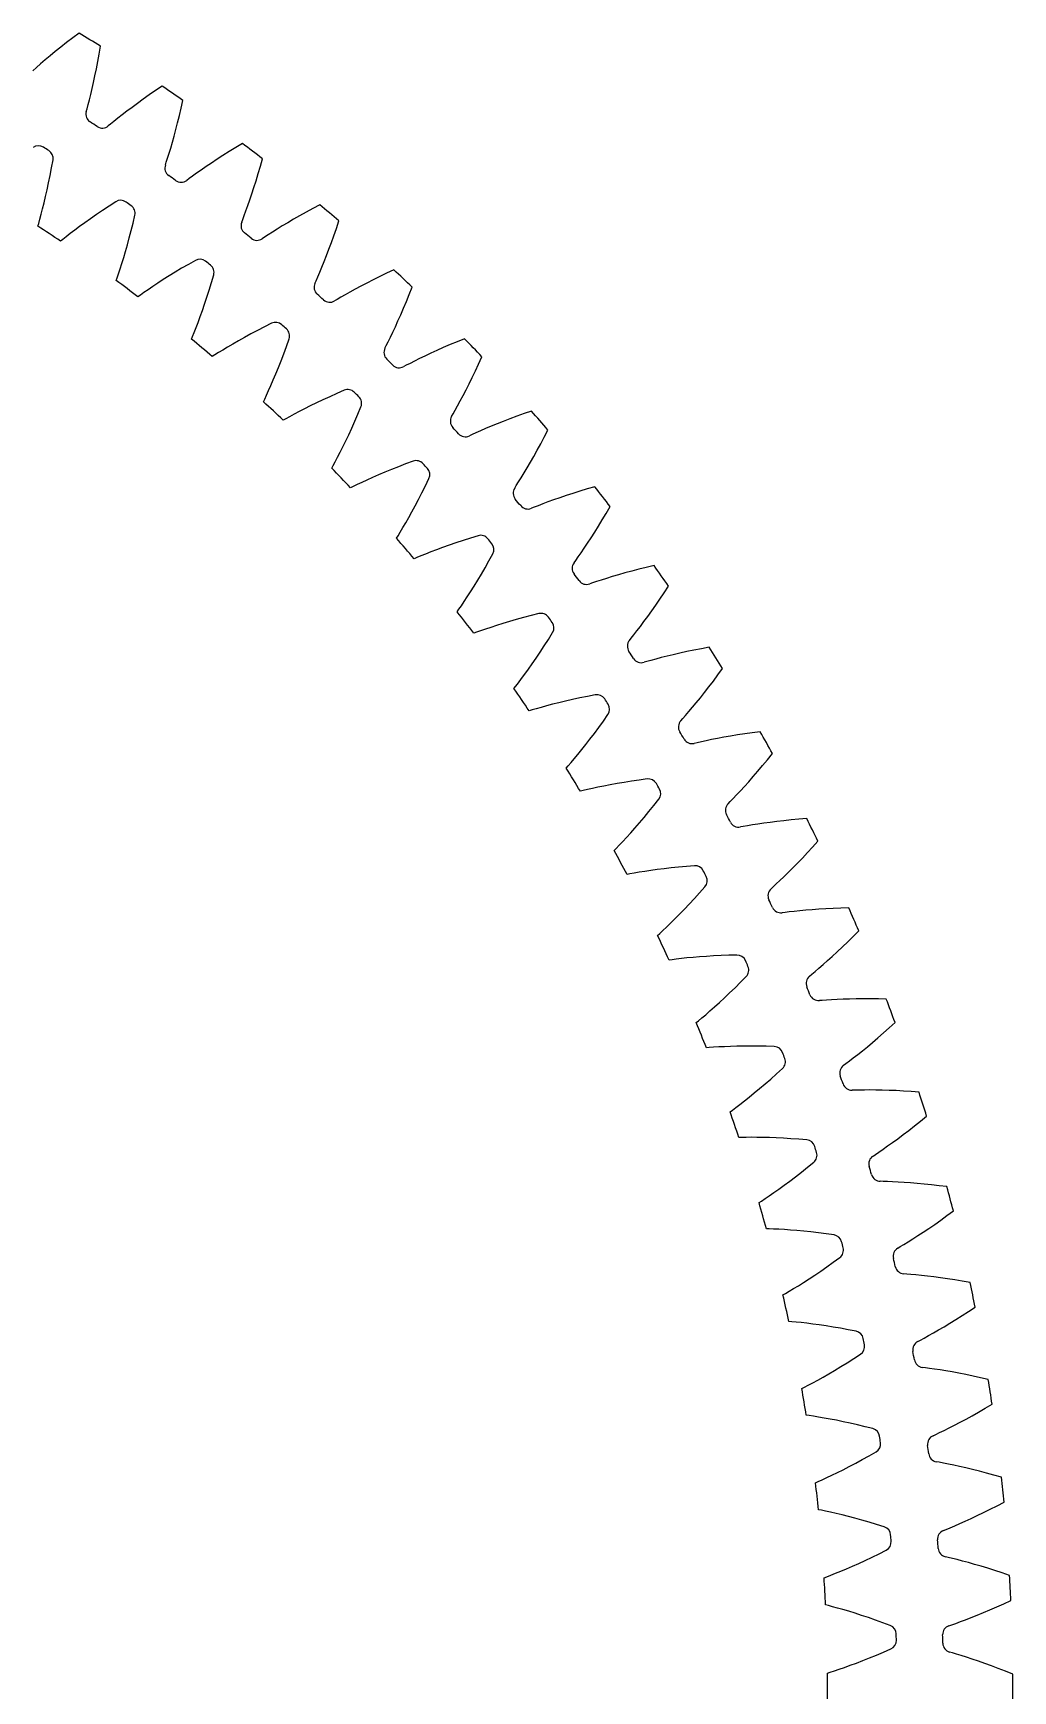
# Model space of a CAD drawing. Header units: millimetres. Extents: x -125 to 125, y -125 to 125.
# Drawn here: x 61.6 to 125, y -0.3 to 107 of the extents above; entities that cross this region are included whole.
import ezdxf

# ---------------------------------------------------------------- set-up
doc = ezdxf.new("R2010")
doc.units = ezdxf.units.MM

msp = doc.modelspace()

# ---------------------------------------------------------------- linework, layer by layer
at = {"layer": 'thin_ring_external'}
for p, q in [((63.746234, 106.436027), (63.370744, 106.141847)), ((64.139161, 106.737091), (63.746234, 106.436027)), ((64.548953, 107.044069), (64.139161, 106.737091)), ((62.357228, 105.313327), (62.061342, 105.061071)), ((62.675159, 105.578947), (62.357228, 105.313327)), ((63.01341, 105.855694), (62.675159, 105.578947)), ((63.370744, 106.141847), (63.01341, 105.855694)), ((65.669662, 104.735087), (65.760712, 105.203322)), ((65.760712, 105.203322), (65.849955, 105.690217)), ((65.849955, 105.690217), (65.936788, 106.194821)), ((61.790059, 104.825276), (61.547562, 104.610651)), ((62.061342, 105.061071), (61.790059, 104.825276)), ((65.485021, 103.859528), (65.577497, 104.286671)), ((65.577497, 104.286671), (65.669662, 104.735087)), ((65.216767, 102.728395), (65.303257, 103.07727)), ((65.303257, 103.07727), (65.393205, 103.455543)), ((65.393205, 103.455543), (65.485021, 103.859528)), ((69.097768, 103.042267), (68.707746, 102.767644)), ((69.505554, 103.322875), (69.097768, 103.042267)), ((69.930486, 103.608528), (69.505554, 103.322875)), ((65.017795, 101.963953), (65.064934, 102.147632)), ((65.064934, 102.147632), (65.136026, 102.414788)), ((65.136026, 102.414788), (65.216767, 102.728395)), ((67.653248, 101.991954), (67.344867, 101.755136)), ((67.984326, 102.240994), (67.653248, 101.991954)), ((68.336267, 102.500109), (67.984326, 102.240994)), ((68.707746, 102.767644), (68.336267, 102.500109)), ((71.046675, 101.70831), (71.160662, 102.190012)), ((71.160662, 102.190012), (71.273148, 102.689524)), ((66.594059, 101.15738), (66.445735, 101.039228)), ((66.808759, 101.331537), (66.594059, 101.15738)), ((67.061898, 101.5335), (66.808759, 101.331537)), ((67.344867, 101.755136), (67.061898, 101.5335)), ((70.816894, 100.802209), (70.931836, 101.245334)), ((70.931836, 101.245334), (71.046675, 101.70831)), ((70.481259, 99.608388), (70.590405, 99.981575)), ((70.590405, 99.981575), (70.702729, 100.380345)), ((70.702729, 100.380345), (70.816894, 100.802209)), ((75.129579, 99.902685), (74.690615, 99.639101)), ((70.19578, 98.692132), (70.28042, 98.95531)), ((70.28042, 98.95531), (70.377068, 99.264385)), ((70.377068, 99.264385), (70.481259, 99.608388)), ((73.480843, 98.877113), (73.11613, 98.636307)), ((73.865498, 99.125331), (73.480843, 98.877113)), ((74.269033, 99.379681), (73.865498, 99.125331)), ((74.690615, 99.639101), (74.269033, 99.379681)), ((76.28572, 98.423206), (76.423564, 98.916322)), ((70.139323, 98.511099), (70.19578, 98.692132)), ((71.895659, 97.788061), (71.672347, 97.625094)), ((72.158781, 97.976835), (71.895659, 97.788061)), ((72.452698, 98.183733), (72.158781, 97.976835)), ((72.772768, 98.404497), (72.452698, 98.183733)), ((73.11613, 98.636307), (72.772768, 98.404497)), ((76.008956, 97.491444), (76.147285, 97.947952)), ((76.147285, 97.947952), (76.28572, 98.423206)), ((71.672347, 97.625094), (71.518183, 97.51467)), ((75.603442, 96.246767), (75.735981, 96.639281)), ((75.735981, 96.639281), (75.871538, 97.054765)), ((75.871538, 97.054765), (76.008956, 97.491444)), ((75.24146, 95.237668), (75.353764, 95.541406)), ((75.353764, 95.541406), (75.475383, 95.87964)), ((75.475383, 95.87964), (75.603442, 96.246767)), ((79.680818, 95.69538), (79.246539, 95.457825)), ((80.132667, 95.936206), (79.680818, 95.69538)), ((75.077865, 94.801242), (75.143492, 94.979155)), ((75.143492, 94.979155), (75.24146, 95.237668)), ((77.702432, 94.560313), (77.371507, 94.356181)), ((78.057183, 94.774288), (77.702432, 94.560313)), ((78.433715, 94.996158), (78.057183, 94.774288)), ((78.830543, 95.224411), (78.433715, 94.996158)), ((79.246539, 95.457825), (78.830543, 95.224411)), ((81.211757, 94.399624), (81.3746, 94.885059)), ((76.56365, 93.838115), (76.404049, 93.735706)), ((76.794992, 93.989467), (76.56365, 93.838115)), ((77.067409, 94.16456), (76.794992, 93.989467)), ((77.371507, 94.356181), (77.067409, 94.16456)), ((80.728242, 93.054117), (80.887778, 93.483209)), ((80.887778, 93.483209), (81.049236, 93.932059)), ((81.049236, 93.932059), (81.211757, 94.399624)), ((80.419239, 92.260862), (80.571647, 92.646097)), ((80.571647, 92.646097), (80.728242, 93.054117)), ((79.895164, 91.018389), (80.006204, 91.271562)), ((80.006204, 91.271562), (80.13387, 91.569169)), ((80.13387, 91.569169), (80.272602, 91.900753)), ((80.272602, 91.900753), (80.419239, 92.260862)), ((84.017299, 91.28693), (83.589928, 91.075062)), ((84.463141, 91.502001), (84.017299, 91.28693)), ((84.926698, 91.719442), (84.463141, 91.502001)), ((79.820538, 90.844059), (79.895164, 91.018389)), ((82.088463, 90.282463), (81.774977, 90.10662)), ((82.429379, 90.469432), (82.088463, 90.282463)), ((82.794593, 90.665014), (82.429379, 90.469432)), ((83.181963, 90.867369), (82.794593, 90.665014)), ((83.589928, 91.075062), (83.181963, 90.867369)), ((85.925922, 90.129765), (86.113339, 90.606252)), ((81.255207, 89.806323), (81.090585, 89.712197)), ((81.493975, 89.945665), (81.255207, 89.806323)), ((81.774977, 90.10662), (81.493975, 89.945665)), ((85.374335, 88.810701), (85.555572, 89.231088)), ((85.555572, 89.231088), (85.739738, 89.671107)), ((85.739738, 89.671107), (85.925922, 90.129765)), ((84.860397, 87.682107), (85.025231, 88.034259)), ((85.025231, 88.034259), (85.197111, 88.411209)), ((85.197111, 88.411209), (85.374335, 88.810701)), ((84.438398, 86.820166), (84.56222, 87.06734)), ((84.56222, 87.06734), (84.704916, 87.35804)), ((84.704916, 87.35804), (84.860397, 87.682107)), ((89.025111, 87.069904), (88.568868, 86.877879)), ((89.499165, 87.263391), (89.025111, 87.069904)), ((84.354968, 86.649874), (84.438398, 86.820166)), ((86.591259, 85.973209), (86.269204, 85.813602)), ((86.941278, 86.142527), (86.591259, 85.973209)), ((87.316002, 86.319206), (86.941278, 86.142527)), ((87.713199, 86.501517), (87.316002, 86.319206)), ((88.131236, 86.688108), (87.713199, 86.501517)), ((88.568868, 86.877879), (88.131236, 86.688108)), ((90.415916, 85.624767), (90.627418, 86.091063)), ((85.734778, 85.540237), (85.565565, 85.454639)), ((85.98035, 85.667206), (85.734778, 85.540237)), ((86.269204, 85.813602), (85.98035, 85.667206)), ((90.000162, 84.746172), (90.206556, 85.176215)), ((90.206556, 85.176215), (90.415916, 85.624767)), ((89.409402, 83.577984), (89.600305, 83.945666)), ((89.600305, 83.945666), (89.797696, 84.335589)), ((89.797696, 84.335589), (90.000162, 84.746172)), ((88.761342, 82.395439), (88.897624, 82.635968)), ((88.897624, 82.635968), (89.054977, 82.919003)), ((89.054977, 82.919003), (89.226802, 83.234708)), ((89.226802, 83.234708), (89.409402, 83.577984)), ((88.669326, 82.229629), (88.761342, 82.395439)), ((91.226356, 81.590885), (90.868149, 81.439661)), ((91.609613, 81.748201), (91.226356, 81.590885)), ((92.015601, 81.909993), (91.609613, 81.748201)), ((92.442621, 82.074995), (92.015601, 81.909993)), ((92.889371, 82.242172), (92.442621, 82.074995)), ((93.354823, 82.410651), (92.889371, 82.242172)), ((93.838139, 82.57968), (93.354823, 82.410651)), ((89.990677, 81.050986), (89.817314, 80.97414)), ((90.242412, 81.16525), (89.990677, 81.050986)), ((90.538364, 81.296706), (90.242412, 81.16525)), ((90.868149, 81.439661), (90.538364, 81.296706)), ((94.438035, 80.459107), (94.670025, 80.896384)), ((94.670025, 80.896384), (94.905061, 81.351272)), ((93.769742, 79.261119), (93.986785, 79.640454)), ((93.986785, 79.640454), (94.209952, 80.040164)), ((94.209952, 80.040164), (94.438035, 80.459107)), ((93.172703, 78.26364), (93.360425, 78.57016)), ((93.360425, 78.57016), (93.560314, 78.903664)), ((93.560314, 78.903664), (93.769742, 79.261119)), ((92.752356, 77.594857), (92.852718, 77.755752)), ((92.852718, 77.755752), (93.001104, 77.989009)), ((93.001104, 77.989009), (93.172703, 78.26364)), ((96.967537, 77.391906), (96.512832, 77.247758)), ((97.440984, 77.536399), (96.967537, 77.391906)), ((97.9323, 77.680529), (97.440984, 77.536399)), ((94.011801, 76.350282), (93.83474, 76.282389)), ((94.269042, 76.451543), (94.011801, 76.350282)), ((94.57132, 76.567717), (94.269042, 76.451543)), ((94.907974, 76.693646), (94.57132, 76.567717)), ((95.273436, 76.826383), (94.907974, 76.693646)), ((95.664225, 76.963923), (95.273436, 76.826383)), ((96.077945, 77.104775), (95.664225, 76.963923)), ((96.512832, 77.247758), (96.077945, 77.104775)), ((98.67715, 75.956952), (98.935107, 76.399245)), ((97.930674, 74.737547), (98.173959, 75.12534)), ((98.173959, 75.12534), (98.423135, 75.53209)), ((98.423135, 75.53209), (98.67715, 75.956952)), ((97.467138, 74.023494), (97.694545, 74.369789)), ((97.694545, 74.369789), (97.930674, 74.737547)), ((96.701852, 72.91321), (96.861954, 73.138585)), ((96.861954, 73.138585), (97.047353, 73.404096)), ((97.047353, 73.404096), (97.25048, 73.700631)), ((97.25048, 73.700631), (97.467138, 74.023494)), ((96.593405, 72.757648), (96.701852, 72.91321)), ((99.469261, 71.978856), (99.071958, 71.861449)), ((99.889632, 72.098399), (99.469261, 71.978856)), ((100.331253, 72.21899), (99.889632, 72.098399)), ((100.792725, 72.339732), (100.331253, 72.21899)), ((101.272933, 72.459862), (100.792725, 72.339732)), ((101.770967, 72.578718), (101.272933, 72.459862)), ((97.787659, 71.450389), (97.607362, 71.391625)), ((98.049735, 71.538383), (97.787659, 71.450389)), ((98.357551, 71.638971), (98.049735, 71.538383)), ((98.700195, 71.747546), (98.357551, 71.638971)), ((99.071958, 71.861449), (98.700195, 71.747546)), ((102.426839, 70.819356), (102.707042, 71.247901)), ((101.619072, 69.639657), (101.881841, 70.014523)), ((101.881841, 70.014523), (102.151461, 70.408019)), ((102.151461, 70.408019), (102.426839, 70.819356)), ((100.886821, 68.638825), (101.119681, 68.950204)), ((101.119681, 68.950204), (101.364473, 69.284436)), ((101.364473, 69.284436), (101.619072, 69.639657)), ((100.182453, 67.730623), (100.298702, 67.880444)), ((100.298702, 67.880444), (100.470103, 68.097351)), ((100.470103, 68.097351), (100.668816, 68.353049)), ((100.668816, 68.353049), (100.886821, 68.638825)), ((102.234919, 66.614265), (101.887177, 66.523327)), ((102.612012, 66.709037), (102.234919, 66.614265)), ((103.014792, 66.806004), (102.612012, 66.709037)), ((103.440719, 66.903927), (103.014792, 66.806004)), ((103.887921, 67.001811), (103.440719, 66.903927)), ((104.354956, 67.098833), (103.887921, 67.001811)), ((104.840671, 67.194286), (104.354956, 67.098833)), ((105.344125, 67.287557), (104.840671, 67.194286)), ((101.3084, 66.36409), (101.125338, 66.314609)), ((101.574627, 66.438588), (101.3084, 66.36409)), ((101.887177, 66.523327), (101.574627, 66.438588)), ((105.613286, 65.100262), (105.909307, 65.497001)), ((105.909307, 65.497001), (106.211027, 65.91068)), ((105.042358, 64.360086), (105.323925, 64.721046)), ((105.323925, 64.721046), (105.613286, 65.100262)), ((104.027647, 63.123676), (104.259959, 63.397949)), ((104.259959, 63.397949), (104.508415, 63.697032)), ((104.508415, 63.697032), (104.769953, 64.018329)), ((104.769953, 64.018329), (105.042358, 64.360086)), ((103.510137, 62.526897), (103.633884, 62.670587)), ((103.633884, 62.670587), (103.816136, 62.878459)), ((103.816136, 62.878459), (104.027647, 63.123676)), ((105.150992, 61.234131), (104.834522, 61.165462)), ((105.502923, 61.307195), (105.150992, 61.234131)), ((105.884364, 61.382588), (105.502923, 61.307195)), ((106.291569, 61.458863), (105.884364, 61.382588)), ((106.721941, 61.53491), (106.291569, 61.458863)), ((107.173558, 61.609832), (106.721941, 61.53491)), ((107.644937, 61.68288), (107.173558, 61.609832)), ((108.134893, 61.753408), (107.644937, 61.68288)), ((108.642452, 61.82085), (108.134893, 61.753408)), ((104.564839, 61.104655), (104.379489, 61.064585)), ((104.834522, 61.165462), (104.564839, 61.104655)), ((109.11547, 60.003772), (109.437919, 60.401505)), ((108.191601, 58.912607), (108.491231, 59.258719)), ((108.491231, 59.258719), (108.799577, 59.622665)), ((108.799577, 59.622665), (109.11547, 60.003772)), ((107.115081, 57.729622), (107.361094, 57.991674)), ((107.361094, 57.991674), (107.624498, 58.277681)), ((107.624498, 58.277681), (107.902101, 58.585204)), ((107.902101, 58.585204), (108.191601, 58.912607)), ((106.567774, 57.160045), (106.698697, 57.297229)), ((106.698697, 57.297229), (106.891326, 57.495524)), ((106.891326, 57.495524), (107.115081, 57.729622)), ((108.495682, 55.840181), (108.140479, 55.785183)), ((108.880475, 55.896), (108.495682, 55.840181)), ((109.291044, 55.951383), (108.880475, 55.896)), ((109.724737, 56.005356), (109.291044, 55.951383)), ((110.179591, 56.05712), (109.724737, 56.005356)), ((110.654085, 56.106004), (110.179591, 56.05712)), ((111.147003, 56.151423), (110.654085, 56.106004)), ((111.657344, 56.192861), (111.147003, 56.151423)), ((107.54848, 55.685805), (107.361326, 55.655251)), ((107.820916, 55.732762), (107.54848, 55.685805)), ((108.140479, 55.785183), (107.820916, 55.732762)), ((112.036964, 54.354), (112.379301, 54.73475)), ((111.375496, 53.641792), (111.702023, 53.98952)), ((111.702023, 53.98952), (112.036964, 54.354)), ((110.182137, 52.434106), (110.459801, 52.70629)), ((110.459801, 52.70629), (110.752744, 52.999238)), ((110.752744, 52.999238), (111.058584, 53.311431)), ((111.058584, 53.311431), (111.375496, 53.641792)), ((109.347389, 51.644069), (109.485145, 51.774389)), ((109.485145, 51.774389), (109.687648, 51.96259)), ((109.687648, 51.96259), (109.923065, 52.184957)), ((109.923065, 52.184957), (110.182137, 52.434106)), ((110.251539, 50.121677), (110.063069, 50.100719)), ((110.526018, 50.154662), (110.251539, 50.121677)), ((110.847841, 50.190697), (110.526018, 50.154662)), ((111.205389, 50.227487), (110.847841, 50.190697)), ((111.59253, 50.263585), (111.205389, 50.227487)), ((112.005391, 50.297932), (111.59253, 50.263585)), ((112.441274, 50.32969), (112.005391, 50.297932)), ((112.898178, 50.358162), (112.441274, 50.32969)), ((113.374549, 50.382754), (112.898178, 50.358162)), ((113.869143, 50.402944), (113.374549, 50.382754)), ((114.380934, 50.41827), (113.869143, 50.402944)), ((114.313051, 48.215522), (114.666165, 48.562424)), ((114.666165, 48.562424), (115.027497, 48.925197)), ((113.006927, 46.997395), (113.314446, 47.275002)), ((113.314446, 47.275002), (113.635828, 47.571172)), ((113.635828, 47.571172), (113.969195, 47.884921)), ((113.969195, 47.884921), (114.313051, 48.215522)), ((111.985959, 46.116476), (112.197807, 46.294091)), ((112.197807, 46.294091), (112.444271, 46.504148)), ((112.444271, 46.504148), (112.715728, 46.739743)), ((112.715728, 46.739743), (113.006927, 46.997395)), ((111.841728, 45.99336), (111.985959, 46.116476)), ((112.666965, 44.426787), (112.477671, 44.41548)), ((112.94277, 44.445714), (112.666965, 44.426787)), ((113.266013, 44.465269), (112.94277, 44.445714)), ((113.624973, 44.483755), (113.266013, 44.465269)), ((114.013452, 44.500038), (113.624973, 44.483755)), ((114.427528, 44.51326), (114.013452, 44.500038)), ((114.864465, 44.522719), (114.427528, 44.51326)), ((115.322226, 44.527824), (114.864465, 44.522719)), ((115.799232, 44.52806), (115.322226, 44.527824)), ((116.294211, 44.522971), (115.799232, 44.52806)), ((116.806117, 44.512144), (116.294211, 44.522971)), ((116.996216, 42.644155), (117.3756, 42.988005)), ((115.916608, 41.706806), (116.265561, 42.003123)), ((116.265561, 42.003123), (116.62585, 42.315735)), ((116.62585, 42.315735), (116.996216, 42.644155)), ((114.672123, 40.702015), (114.955256, 40.923442)), ((114.955256, 40.923442), (115.259231, 41.165889)), ((115.259231, 41.165889), (115.580524, 41.427432)), ((115.580524, 41.427432), (115.916608, 41.706806)), ((114.044285, 40.222659), (114.194614, 40.33825)), ((114.194614, 40.33825), (114.415255, 40.504816)), ((114.415255, 40.504816), (114.672123, 40.702015)), ((114.788455, 38.615992), (114.598831, 38.614366)), ((115.064867, 38.620812), (114.788455, 38.615992)), ((115.388687, 38.623837), (115.064867, 38.620812)), ((115.748123, 38.623969), (115.388687, 38.623837)), ((116.136926, 38.620396), (115.748123, 38.623969)), ((116.551138, 38.612457), (116.136926, 38.620396)), ((116.987987, 38.599594), (116.551138, 38.612457)), ((117.445412, 38.581319), (116.987987, 38.599594)), ((117.921807, 38.557199), (117.445412, 38.581319)), ((118.415881, 38.526841), (117.921807, 38.557199)), ((118.926567, 38.48989), (118.415881, 38.526841)), ((118.634384, 36.305551), (119.021037, 36.614632)), ((119.021037, 36.614632), (119.417483, 36.938662)), ((117.210836, 35.226985), (117.545065, 35.471782)), ((117.545065, 35.471782), (117.894976, 35.733631)), ((117.894976, 35.733631), (118.258604, 36.011743)), ((118.258604, 36.011743), (118.634384, 36.305551)), ((115.949314, 34.347022), (116.105349, 34.454786)), ((116.105349, 34.454786), (116.334207, 34.609869)), ((116.334207, 34.609869), (116.600809, 34.793694)), ((116.600809, 34.793694), (116.894878, 35.000376)), ((116.894878, 35.000376), (117.210836, 35.226985)), ((116.610476, 32.704453), (116.421016, 32.712511)), ((116.886773, 32.695153), (116.610476, 32.704453)), ((117.210325, 32.68164), (116.886773, 32.695153)), ((117.569299, 32.663419), (117.210325, 32.68164)), ((117.957413, 32.639997), (117.569299, 32.663419)), ((118.370678, 32.610919), (117.957413, 32.639997)), ((118.806301, 32.575767), (118.370678, 32.610919)), ((119.262196, 32.534159), (118.806301, 32.575767)), ((119.736739, 32.485745), (119.262196, 32.534159)), ((120.228618, 32.4302), (119.736739, 32.485745)), ((120.736751, 32.367221), (120.228618, 32.4302)), ((119.943123, 29.926414), (120.333416, 30.200651)), ((120.333416, 30.200651), (120.735346, 30.489585)), ((120.735346, 30.489585), (121.14782, 30.79295)), ((118.225297, 28.794601), (118.529536, 28.985998)), ((118.529536, 28.985998), (118.856652, 29.196179)), ((118.856652, 29.196179), (119.202944, 29.42359)), ((119.202944, 29.42359), (119.565769, 29.667231)), ((119.565769, 29.667231), (119.943123, 29.926414)), ((117.551844, 28.381778), (117.713178, 28.481434)), ((117.713178, 28.481434), (117.949656, 28.624629)), ((117.949656, 28.624629), (118.225297, 28.794601)), ((118.128273, 26.707592), (117.939471, 26.725314)), ((118.403735, 26.684196), (118.128273, 26.707592)), ((118.726175, 26.654179), (118.403735, 26.684196)), ((119.08375, 26.617653), (118.726175, 26.654179)), ((119.470162, 26.574445), (119.08375, 26.617653)), ((119.881403, 26.524303), (119.470162, 26.574445)), ((120.314663, 26.466953), (119.881403, 26.524303)), ((120.767839, 26.402122), (120.314663, 26.466953)), ((121.23929, 26.329541), (120.767839, 26.402122)), ((121.727692, 26.248952), (121.23929, 26.329541)), ((122.231946, 26.16011), (121.727692, 26.248952)), ((120.924629, 23.523432), (121.314724, 23.763009)), ((121.314724, 23.763009), (121.718511, 24.01696)), ((121.718511, 24.01696), (122.13467, 24.284995)), ((122.13467, 24.284995), (122.562096, 24.566902)), ((119.013907, 22.433777), (119.257388, 22.56471)), ((119.257388, 22.56471), (119.541348, 22.720387)), ((119.541348, 22.720387), (119.854963, 22.895999)), ((119.854963, 22.895999), (120.192385, 23.089203)), ((120.192385, 23.089203), (120.549837, 23.298636)), ((120.549837, 23.298636), (120.924629, 23.523432)), ((118.847695, 22.342488), (119.013907, 22.433777)), ((119.337887, 20.641054), (119.150237, 20.668392)), ((119.611795, 20.603623), (119.337887, 20.641054)), ((119.932282, 20.557182), (119.611795, 20.603623)), ((120.287525, 20.502445), (119.932282, 20.557182)), ((120.671227, 20.439562), (120.287525, 20.502445)), ((121.079372, 20.368488), (120.671227, 20.439562)), ((121.509138, 20.289091), (121.079372, 20.368488)), ((121.958412, 20.201204), (121.509138, 20.289091)), ((122.425543, 20.104645), (121.958412, 20.201204)), ((122.909192, 19.999224), (122.425543, 20.104645)), ((123.408252, 19.88475), (122.909192, 19.999224)), ((123.215358, 18.017047), (123.656621, 18.276763)), ((121.582228, 17.112898), (121.96801, 17.318264)), ((121.96801, 17.318264), (122.36983, 17.53761)), ((122.36983, 17.53761), (122.786056, 17.770612)), ((122.786056, 17.770612), (123.215358, 18.017047)), ((119.833485, 16.24491), (120.004142, 16.327593)), ((120.004142, 16.327593), (120.253991, 16.445923)), ((120.253991, 16.445923), (120.54553, 16.586897)), ((120.54553, 16.586897), (120.867702, 16.746267)), ((120.867702, 16.746267), (121.214549, 16.92199)), ((121.214549, 16.92199), (121.582228, 17.112898)), ((120.236162, 14.520665), (120.050152, 14.55755)), ((120.507801, 14.469297), (120.236162, 14.520665)), ((120.825499, 14.406552), (120.507801, 14.469297)), ((121.177484, 14.333748), (120.825499, 14.406552)), ((121.557474, 14.251356), (121.177484, 14.333748)), ((121.961458, 14.159534), (121.557474, 14.251356)), ((122.386609, 14.058296), (121.961458, 14.159534)), ((122.83081, 13.947584), (122.386609, 14.058296)), ((123.292401, 13.827299), (122.83081, 13.947584)), ((123.770037, 13.697319), (123.292401, 13.827299)), ((124.2626, 13.557513), (123.770037, 13.697319)), ((123.974592, 11.702096), (124.42854, 11.938941)), ((121.920478, 10.710629), (122.297426, 10.882514)), ((122.297426, 10.882514), (122.693191, 11.067914)), ((122.693191, 11.067914), (123.105686, 11.266457)), ((123.105686, 11.266457), (123.533267, 11.477902)), ((123.533267, 11.477902), (123.974592, 11.702096)), ((120.506644, 10.10495), (120.6813, 10.178811)), ((120.6813, 10.178811), (120.936865, 10.28423)), ((120.936865, 10.28423), (121.235222, 10.410134)), ((121.235222, 10.410134), (121.565111, 10.552846)), ((121.565111, 10.552846), (121.920478, 10.710629)), ((120.820754, 8.362394), (120.636871, 8.408728)), ((121.089417, 8.297223), (120.820754, 8.362394)), ((121.403496, 8.218338), (121.089417, 8.297223)), ((121.751304, 8.127656), (121.403496, 8.218338)), ((122.126592, 8.025969), (121.751304, 8.127656)), ((122.52536, 7.913639), (122.126592, 8.025969)), ((122.944788, 7.790825), (122.52536, 7.913639)), ((123.382756, 7.657576), (122.944788, 7.790825)), ((123.837603, 7.513879), (123.382756, 7.657576)), ((124.307979, 7.35968), (123.837603, 7.513879)), ((124.792762, 7.194906), (124.307979, 7.35968)), ((124.41039, 5.356615), (124.87584, 5.569973)), ((121.608625, 4.206212), (121.945371, 4.331894)), ((121.945371, 4.331894), (122.308331, 4.471326)), ((122.308331, 4.471326), (122.693564, 4.623739)), ((122.693564, 4.623739), (123.098279, 4.78869)), ((123.098279, 4.78869), (123.520374, 4.965911)), ((123.520374, 4.965911), (123.958193, 5.155248)), ((123.958193, 5.155248), (124.41039, 5.356615)), ((120.865415, 3.938628), (121.043614, 4.003475)), ((121.043614, 4.003475), (121.304229, 4.095706)), ((121.304229, 4.095706), (121.608625, 4.206212)), ((121.090139, 2.182306), (120.908862, 2.237969)), ((121.355124, 2.103502), (121.090139, 2.182306)), ((121.664765, 2.008683), (121.355124, 2.103502)), ((122.00749, 1.90036), (121.664765, 2.008683)), ((122.377096, 1.779643), (122.00749, 1.90036)), ((122.769608, 1.647098), (122.377096, 1.779643)), ((123.182217, 1.503028), (122.769608, 1.647098)), ((123.612811, 1.34759), (123.182217, 1.503028)), ((124.059727, 1.180856), (123.612811, 1.34759)), ((124.521616, 1.002841), (124.059727, 1.180856)), ((124.997353, 0.813528), (124.521616, 1.002841))]:
    msp.add_line(p, q, dxfattribs=at)
for centre, radius, start, end in [((0, 0), 125, 58.163689, 58.909482), ((0, 0), 125, 55.23686, 55.982652), ((65.594093, 101.796979), 0.6, 163.841851, 237.203811), ((0, 0), 120.5, 56.94253, 57.203811), ((66.057625, 101.496799), 0.6, 236.94253, 310.30449), ((0, 0), 125, 52.310031, 53.055823), ((70.706344, 98.314917), 0.6, 160.915022, 234.276982), ((0, 0), 120.5, 54.015701, 54.276982), ((71.153944, 97.99146), 0.6, 234.015701, 307.377661), ((0, 0), 125, 49.383201, 50.128994), ((75.634129, 94.576363), 0.6, 157.988193, 231.350153), ((0, 0), 120.5, 51.088872, 51.350153), ((76.06463, 94.230473), 0.6, 231.088872, 304.450832), ((0, 0), 125, 46.456372, 47.202165), ((80.364594, 90.59107), 0.6, 155.061363, 228.423323), ((0, 0), 120.5, 48.162042, 48.423323), ((80.776872, 90.22365), 0.6, 228.162042, 301.524003), ((0, 0), 125, 43.529543, 44.275335), ((84.885397, 86.369435), 0.6, 152.134534, 225.496494), ((0, 0), 120.5, 45.235213, 45.496494), ((85.278376, 85.981443), 0.6, 225.235213, 298.597173), ((89.184744, 81.922473), 0.6, 149.207705, 222.569665), ((0, 0), 125, 40.602714, 41.348506), ((0, 0), 120.5, 42.308384, 42.569665), ((89.557399, 81.514921), 0.6, 222.308384, 295.670344), ((93.251417, 77.261783), 0.6, 146.280875, 219.642836), ((0, 0), 125, 37.675884, 38.421677), ((0, 0), 120.5, 39.381555, 39.642836), ((93.602776, 76.835735), 0.6, 219.381555, 292.743515), ((97.074809, 72.399527), 0.6, 143.354046, 216.716006), ((0, 0), 120.5, 36.454725, 36.716006), ((0, 0), 125, 34.749055, 35.494847), ((97.403955, 71.956094), 0.6, 216.454725, 289.816686), ((100.644943, 67.348389), 0.6, 140.427217, 213.789177), ((0, 0), 120.5, 33.527896, 33.789177), ((100.951018, 66.888728), 0.6, 213.527896, 286.889856), ((0, 0), 125, 31.822226, 32.568018), ((103.952506, 62.121546), 0.6, 137.500388, 210.862348), ((0, 0), 120.5, 30.601067, 30.862348), ((104.234712, 61.646856), 0.6, 210.601067, 283.963027), ((0, 0), 125, 28.895396, 29.641189), ((106.988869, 56.732635), 0.6, 134.573558, 207.935518), ((0, 0), 120.5, 27.674238, 27.935518), ((107.246468, 56.244155), 0.6, 207.674238, 281.036198), ((0, 0), 125, 25.968567, 26.71436), ((109.74611, 51.195716), 0.6, 131.646729, 205.008689), ((0, 0), 120.5, 24.747408, 25.008689), ((109.978432, 50.69472), 0.6, 204.747408, 278.109368), ((0, 0), 125, 23.041738, 23.78753), ((112.217036, 45.525232), 0.6, 128.7199, 202.08186), ((0, 0), 120.5, 21.820579, 22.08186), ((112.423473, 45.013027), 0.6, 201.820579, 275.182539), ((0, 0), 125, 20.114909, 20.860701), ((114.395201, 39.735979), 0.6, 125.793071, 199.155031), ((0, 0), 120.5, 18.89375, 19.155031), ((114.575215, 39.213901), 0.6, 198.89375, 272.25571), ((0, 0), 125, 17.188079, 17.933872), ((116.274922, 33.843058), 0.6, 122.866241, 196.228201), ((0, 0), 120.5, 15.966921, 16.228201), ((116.428044, 33.31247), 0.6, 195.966921, 269.328881), ((0, 0), 125, 14.26125, 15.007043), ((117.851294, 27.861846), 0.6, 119.939412, 193.301372), ((0, 0), 120.5, 13.040091, 13.301372), ((117.977124, 27.324131), 0.6, 193.040091, 266.402051), ((0, 0), 125, 11.334421, 12.080213), ((119.120206, 21.807944), 0.6, 117.012583, 190.374543), ((0, 0), 120.5, 10.113262, 10.374543), ((119.218416, 21.264506), 0.6, 190.113262, 263.475222), ((0, 0), 125, 8.407592, 9.153384), ((120.078347, 15.697149), 0.6, 114.085753, 187.447714), ((0, 0), 120.5, 7.186433, 7.447714), ((120.148681, 15.149405), 0.6, 187.186433, 260.548393), ((0, 0), 125, 5.480762, 6.226555), ((120.723218, 9.545401), 0.6, 111.158924, 184.520884), ((0, 0), 120.5, 4.259603, 4.520884), ((120.765491, 8.99478), 0.6, 184.259603, 257.621564), ((0, 0), 125, 2.553933, 3.299726), ((121.053135, 3.36875), 0.6, 108.232095, 181.594055), ((0, 0), 120.5, 1.332774, 1.594055), ((121.067239, 2.816689), 0.6, 181.332774, 254.694734), ((0, 0), 125, 359.627104, 0.372896)]:
    msp.add_arc(centre, radius, start, end, dxfattribs=at)
at = {"layer": 'thin_ring_internal'}
for p, q in [((62.770865, 98.324831), (62.863794, 98.837002)), ((62.58065, 97.354261), (62.676792, 97.829933)), ((62.676792, 97.829933), (62.770865, 98.324831)), ((62.385241, 96.465538), (62.483179, 96.898977)), ((62.483179, 96.898977), (62.58065, 97.354261)), ((62.100446, 95.319013), (62.192375, 95.672423)), ((62.192375, 95.672423), (62.287875, 96.055832)), ((62.287875, 96.055832), (62.385241, 96.465538)), ((66.071739, 95.569877), (65.669995, 95.297648)), ((66.492019, 95.847615), (66.071739, 95.569877)), ((66.928676, 96.130963), (66.492019, 95.847615)), ((61.885873, 94.547018), (61.938834, 94.731161)), ((61.938834, 94.731161), (62.014541, 95.001503)), ((62.014541, 95.001503), (62.100446, 95.319013)), ((64.58507, 94.526563), (64.268197, 94.290525)), ((64.925483, 94.774469), (64.58507, 94.526563)), ((65.287573, 95.032059), (64.925483, 94.774469)), ((65.669995, 95.297648), (65.287573, 95.032059)), ((67.925682, 94.261221), (68.04664, 94.750243)), ((68.04664, 94.750243), (68.1674, 95.256576)), ((63.497644, 93.693443), (63.348194, 93.573534)), ((63.717843, 93.867595), (63.497644, 93.693443)), ((63.977621, 94.069355), (63.717843, 93.867595)), ((64.268197, 94.290525), (63.977621, 94.069355)), ((67.681519, 93.342227), (67.803707, 93.791509)), ((67.803707, 93.791509), (67.925682, 94.261221)), ((67.324168, 92.133385), (67.440463, 92.511006)), ((67.440463, 92.511006), (67.560058, 92.914783)), ((67.560058, 92.914783), (67.681519, 93.342227)), ((72.078442, 92.332594), (71.626963, 92.073514)), ((67.019603, 91.207372), (67.109961, 91.473177)), ((67.109961, 91.473177), (67.213077, 91.785522)), ((67.213077, 91.785522), (67.324168, 92.133385)), ((70.379777, 91.324949), (70.004161, 91.087517)), ((70.776132, 91.569258), (70.379777, 91.324949)), ((71.192143, 91.819142), (70.776132, 91.569258)), ((71.626963, 92.073514), (71.192143, 91.819142)), ((73.119338, 90.892883), (73.267568, 91.391866)), ((66.956666, 91.026397), (67.019603, 91.207372)), ((68.748799, 90.247945), (68.519418, 90.086077)), ((69.019208, 90.435218), (68.748799, 90.247945)), ((69.321427, 90.640189), (69.019208, 90.435218)), ((69.650718, 90.858571), (69.321427, 90.640189)), ((70.004161, 91.087517), (69.650718, 90.858571)), ((72.824412, 89.948847), (72.971855, 90.411197)), ((72.971855, 90.411197), (73.119338, 90.892883)), ((68.519418, 90.086077), (68.363643, 89.974509)), ((72.391782, 88.690091), (72.533248, 89.086734)), ((72.533248, 89.086734), (72.67787, 89.506908)), ((72.67787, 89.506908), (72.824412, 89.948847)), ((72.125117, 87.978106), (72.255039, 88.319383)), ((72.255039, 88.319383), (72.391782, 88.690091)), ((76.548144, 88.02463), (76.100082, 87.794383)), ((77.013097, 88.258668), (76.548144, 88.02463)), ((71.827634, 87.234116), (71.90036, 87.411385)), ((71.90036, 87.411385), (72.005098, 87.671859)), ((72.005098, 87.671859), (72.125117, 87.978106)), ((74.873919, 87.128724), (74.5085, 86.919421)), ((75.26194, 87.34529), (74.873919, 87.128724)), ((75.671045, 87.56759), (75.26194, 87.34529)), ((76.100082, 87.794383), (75.671045, 87.56759)), ((77.973818, 86.764264), (78.149076, 87.254407)), ((73.336704, 86.209859), (73.175069, 86.106964)), ((73.574581, 86.358959), (73.336704, 86.209859)), ((73.854814, 86.531186), (73.574581, 86.358959)), ((74.167776, 86.719347), (73.854814, 86.531186)), ((74.5085, 86.919421), (74.167776, 86.719347)), ((77.627779, 85.837741), (77.800251, 86.29135)), ((77.800251, 86.29135), (77.973818, 86.764264)), ((77.127056, 84.604489), (77.289971, 84.992816)), ((77.289971, 84.992816), (77.457323, 85.404464)), ((77.457323, 85.404464), (77.627779, 85.837741)), ((76.685343, 83.608893), (76.821907, 83.90813)), ((76.821907, 83.90813), (76.970273, 84.241803)), ((76.970273, 84.241803), (77.127056, 84.604489)), ((81.240875, 83.713046), (80.780908, 83.50761)), ((81.717915, 83.921344), (81.240875, 83.713046)), ((76.484239, 83.181495), (76.566537, 83.354528)), ((76.566537, 83.354528), (76.685343, 83.608893)), ((79.14392, 82.720869), (78.792778, 82.539701)), ((79.520224, 82.909905), (79.14392, 82.720869)), ((79.919492, 83.104958), (79.520224, 82.909905)), ((80.340127, 83.304586), (79.919492, 83.104958)), ((80.780908, 83.50761), (80.340127, 83.304586)), ((82.595594, 82.376705), (82.797357, 82.856546)), ((77.935124, 82.076357), (77.768111, 81.982443)), ((78.180789, 82.212245), (77.935124, 82.076357)), ((78.470008, 82.368911), (78.180789, 82.212245)), ((78.792778, 82.539701), (78.470008, 82.368911)), ((82.199475, 81.470462), (82.39646, 81.913975)), ((82.39646, 81.913975), (82.595594, 82.376705)), ((81.632152, 80.266395), (81.81603, 80.645245)), ((81.81603, 80.645245), (82.005612, 81.047141)), ((82.005612, 81.047141), (82.199475, 81.470462)), ((81.13673, 79.296406), (81.289431, 79.587738)), ((81.289431, 79.587738), (81.455797, 79.912811)), ((81.455797, 79.912811), (81.632152, 80.266395)), ((80.912586, 78.880628), (81.00421, 79.048908)), ((81.00421, 79.048908), (81.13673, 79.296406)), ((83.929209, 78.44365), (83.543144, 78.275446)), ((84.338533, 78.616609), (83.929209, 78.44365)), ((84.769442, 78.792967), (84.338533, 78.616609)), ((85.220652, 78.971619), (84.769442, 78.792967)), ((85.691151, 79.151629), (85.220652, 78.971619)), ((86.178855, 79.333566), (85.691151, 79.151629)), ((82.300955, 77.697907), (82.129062, 77.613253)), ((82.553674, 77.820176), (82.300955, 77.697907)), ((82.851017, 77.960815), (82.553674, 77.820176)), ((83.182632, 78.113724), (82.851017, 77.960815)), ((83.543144, 78.275446), (83.182632, 78.113724)), ((86.525855, 76.860044), (86.746767, 77.292138)), ((86.746767, 77.292138), (86.970873, 77.743303)), ((86.970873, 77.743303), (87.198538, 78.211409)), ((86.097918, 76.056997), (86.309164, 76.44794)), ((86.309164, 76.44794), (86.525855, 76.860044)), ((85.514355, 75.029825), (85.698224, 75.345328)), ((85.698224, 75.345328), (85.893625, 75.688754)), ((85.893625, 75.688754), (86.097918, 76.056997)), ((85.099458, 74.34435), (85.200135, 74.507375)), ((85.200135, 74.507375), (85.345972, 74.747267)), ((85.345972, 74.747267), (85.514355, 75.029825)), ((89.406064, 74.199945), (88.945771, 74.0462)), ((89.885691, 74.353993), (89.406064, 74.199945)), ((90.382603, 74.509025), (89.885691, 74.353993)), ((86.421167, 73.087576), (86.244909, 73.012436)), ((86.680186, 73.195862), (86.421167, 73.087576)), ((86.984766, 73.320053), (86.680186, 73.195862)), ((87.324237, 73.454624), (86.984766, 73.320053)), ((87.693042, 73.596418), (87.324237, 73.454624)), ((88.087716, 73.743288), (87.693042, 73.596418)), ((88.505875, 73.893636), (88.087716, 73.743288)), ((88.945771, 74.0462), (88.505875, 73.893636)), ((91.086596, 72.877883), (91.339485, 73.332859)), ((90.355136, 71.620589), (90.594008, 72.020244)), ((90.594008, 72.020244), (90.838186, 72.43963)), ((90.838186, 72.43963), (91.086596, 72.877883)), ((89.684895, 70.552986), (89.898759, 70.885228)), ((89.898759, 70.885228), (90.122856, 71.241766)), ((90.122856, 71.241766), (90.355136, 71.620589)), ((89.141789, 69.743483), (89.300509, 69.975053)), ((89.300509, 69.975053), (89.484071, 70.247994)), ((89.484071, 70.247994), (89.684895, 70.552986)), ((89.032359, 69.586199), (89.141789, 69.743483)), ((91.581229, 68.69775), (91.205231, 68.576308)), ((91.983335, 68.822848), (91.581229, 68.69775)), ((92.40908, 68.950136), (91.983335, 68.822848)), ((92.856651, 69.07845), (92.40908, 68.950136)), ((93.324653, 69.206829), (92.856651, 69.07845)), ((93.811977, 69.334455), (93.324653, 69.206829)), ((94.316613, 69.46212), (93.811977, 69.334455)), ((90.283465, 68.259123), (90.103366, 68.19372)), ((90.548011, 68.353103), (90.283465, 68.259123)), ((90.858918, 68.460475), (90.548011, 68.353103)), ((91.205231, 68.576308), (90.858918, 68.460475)), ((94.658509, 67.370934), (94.930481, 67.794968)), ((94.930481, 67.794968), (95.207838, 68.235454)), ((93.878832, 66.21392), (94.131452, 66.579494)), ((94.131452, 66.579494), (94.391793, 66.965508)), ((94.391793, 66.965508), (94.658509, 67.370934)), ((93.186731, 65.256516), (93.403911, 65.550085)), ((93.403911, 65.550085), (93.635599, 65.870153)), ((93.635599, 65.870153), (93.878832, 66.21392)), ((92.699553, 64.620375), (92.817409, 64.771449)), ((92.817409, 64.771449), (92.988538, 64.994006)), ((92.988538, 64.994006), (93.186731, 65.256516)), ((94.461911, 63.396585), (94.145605, 63.30635)), ((94.814033, 63.493332), (94.461911, 63.396585)), ((95.196102, 63.59406), (94.814033, 63.493332)), ((95.604439, 63.697013), (95.196102, 63.59406)), ((96.036501, 63.800862), (95.604439, 63.697013)), ((96.490411, 63.904543), (96.036501, 63.800862)), ((96.964725, 64.007172), (96.490411, 63.904543)), ((97.458292, 64.107996), (96.964725, 64.007172)), ((97.969146, 64.207913), (97.458292, 64.107996)), ((93.876322, 63.226958), (93.69292, 63.171487)), ((94.145605, 63.30635), (93.876322, 63.226958)), ((98.196334, 62.101176), (98.491056, 62.509725)), ((98.491056, 62.509725), (98.792054, 62.934408)), ((97.354636, 60.988467), (97.626844, 61.3397)), ((97.626844, 61.3397), (97.907876, 61.710921)), ((97.907876, 61.710921), (98.196334, 62.101176)), ((96.611285, 60.070286), (96.844172, 60.351557)), ((96.844172, 60.351557), (97.092993, 60.658495)), ((97.092993, 60.658495), (97.354636, 60.988467)), ((96.090095, 59.461699), (96.216025, 59.606111)), ((96.216025, 59.606111), (96.399052, 59.818991)), ((96.399052, 59.818991), (96.611285, 60.070286)), ((97.189014, 58.006099), (97.002857, 57.960726)), ((97.462231, 58.070667), (97.189014, 58.006099)), ((97.782993, 58.143494), (97.462231, 58.070667)), ((98.139873, 58.220868), (97.782993, 58.143494)), ((98.526873, 58.300581), (98.139873, 58.220868)), ((98.940223, 58.381081), (98.526873, 58.300581)), ((99.37731, 58.46118), (98.940223, 58.381081)), ((99.836205, 58.539919), (99.37731, 58.46118)), ((100.315416, 58.616494), (99.836205, 58.539919)), ((100.813752, 58.690213), (100.315416, 58.616494)), ((101.329301, 58.762084), (100.813752, 58.690213)), ((101.441102, 56.646084), (101.757695, 57.037929)), ((101.757695, 57.037929), (102.081435, 57.445541)), ((100.539896, 55.581), (100.830878, 55.916843)), ((100.830878, 55.916843), (101.131763, 56.272164)), ((101.131763, 56.272164), (101.441102, 56.646084)), ((99.747513, 54.704783), (99.995413, 54.972916)), ((99.995413, 54.972916), (100.260624, 55.265808)), ((100.260624, 55.265808), (100.539896, 55.581)), ((99.193866, 54.125566), (99.327495, 54.262886)), ((99.327495, 54.262886), (99.521874, 54.465452)), ((99.521874, 54.465452), (99.747513, 54.704783)), ((100.211657, 52.612126), (100.023299, 52.576988)), ((100.487992, 52.661679), (100.211657, 52.612126)), ((100.812253, 52.716879), (100.487992, 52.661679)), ((101.172825, 52.774649), (100.812253, 52.716879)), ((101.5636, 52.83311), (101.172825, 52.774649)), ((101.980729, 52.890917), (101.5636, 52.83311)), ((102.421539, 52.947028), (101.980729, 52.890917)), ((102.884049, 53.000589), (102.421539, 52.947028)), ((103.366727, 53.05088), (102.884049, 53.000589)), ((103.868345, 53.097276), (103.366727, 53.05088)), ((104.387049, 53.140885), (103.868345, 53.097276)), ((104.720649, 51.395909), (105.066166, 51.785234)), ((103.733994, 50.327109), (104.053833, 50.665468)), ((104.053833, 50.665468), (104.38313, 51.021938)), ((104.38313, 51.021938), (104.720649, 51.395909)), ((102.586056, 49.176019), (102.848228, 49.430215)), ((102.848228, 49.430215), (103.129038, 49.708187)), ((103.129038, 49.708187), (103.425106, 50.007657)), ((103.425106, 50.007657), (103.733994, 50.327109)), ((102.001604, 48.627901), (102.142532, 48.757718)), ((102.142532, 48.757718), (102.347683, 48.949368)), ((102.347683, 48.949368), (102.586056, 49.176019)), ((104.716886, 47.242906), (104.297222, 47.207964)), ((105.160101, 47.27486), (104.716886, 47.242906)), ((105.624846, 47.303084), (105.160101, 47.27486)), ((106.10955, 47.326942), (105.624846, 47.303084)), ((106.612953, 47.345876), (106.10955, 47.326942)), ((107.133265, 47.361094), (106.612953, 47.345876)), ((102.935228, 47.061139), (102.745233, 47.036338)), ((103.213857, 47.095527), (102.935228, 47.061139)), ((103.540648, 47.132938), (103.213857, 47.095527)), ((103.903838, 47.170931), (103.540648, 47.132938)), ((104.297222, 47.207964), (103.903838, 47.170931)), ((106.665366, 44.907567), (107.013638, 45.245522)), ((107.013638, 45.245522), (107.371075, 45.600504)), ((107.371075, 45.600504), (107.737337, 45.970379)), ((105.394104, 43.739994), (105.689675, 44.002217)), ((105.689675, 44.002217), (106.001654, 44.285072)), ((106.001654, 44.285072), (106.327526, 44.58718)), ((106.327526, 44.58718), (106.665366, 44.907567)), ((104.504929, 42.985111), (104.652736, 43.107039)), ((104.652736, 43.107039), (104.868047, 43.287199)), ((104.868047, 43.287199), (105.118441, 43.500495)), ((105.118441, 43.500495), (105.394104, 43.739994)), ((105.3516, 41.369702), (105.160534, 41.355315)), ((105.631691, 41.388823), (105.3516, 41.369702)), ((105.960038, 41.408332), (105.631691, 41.388823)), ((106.32476, 41.426435), (105.960038, 41.408332)), ((106.71958, 41.441931), (106.32476, 41.426435)), ((107.140525, 41.453903), (106.71958, 41.441931)), ((107.584825, 41.461606), (107.140525, 41.453903)), ((108.050418, 41.464409), (107.584825, 41.461606)), ((108.535701, 41.461762), (108.050418, 41.464409)), ((109.039387, 41.453177), (108.535701, 41.461762)), ((109.559753, 41.439958), (109.039387, 41.453177)), ((109.701064, 39.669009), (110.086978, 40.018331)), ((108.261852, 38.430323), (108.603735, 38.714184)), ((108.603735, 38.714184), (108.958567, 39.015645)), ((108.958567, 39.015645), (109.324775, 39.334076)), ((109.324775, 39.334076), (109.701064, 39.669009)), ((107.075443, 37.495844), (107.337111, 37.695148)), ((107.337111, 37.695148), (107.625442, 37.919236)), ((107.625442, 37.919236), (107.934891, 38.164926)), ((107.934891, 38.164926), (108.261852, 38.430323)), ((106.696371, 37.214036), (106.850615, 37.327711)), ((106.850615, 37.327711), (107.075443, 37.495844)), ((107.453562, 35.554802), (107.261995, 35.55087)), ((107.734279, 35.558599), (107.453562, 35.554802)), ((108.063201, 35.560149), (107.734279, 35.558599)), ((108.428368, 35.558307), (108.063201, 35.560149)), ((108.823445, 35.552219), (108.428368, 35.558307)), ((109.244416, 35.541186), (108.823445, 35.552219)), ((109.688473, 35.524615), (109.244416, 35.541186)), ((110.153524, 35.501987), (109.688473, 35.524615)), ((110.637939, 35.472843), (110.153524, 35.501987)), ((111.140404, 35.436765), (110.637939, 35.472843)), ((111.659272, 35.39515), (111.140404, 35.436765)), ((110.926594, 33.007284), (111.309644, 33.305242)), ((111.309644, 33.305242), (111.703662, 33.619126)), ((111.703662, 33.619126), (112.108077, 33.946852)), ((109.535583, 31.985313), (109.857988, 32.213737)), ((109.857988, 32.213737), (110.198954, 32.460883)), ((110.198954, 32.460883), (110.555828, 32.72565)), ((110.555828, 32.72565), (110.926594, 33.007284)), ((108.569388, 31.3319), (108.72961, 31.436982)), ((108.72961, 31.436982), (108.963284, 31.592587)), ((108.963284, 31.592587), (109.235446, 31.777304)), ((109.235446, 31.777304), (109.535583, 31.985313)), ((109.23484, 29.633793), (109.043344, 29.640328)), ((109.515346, 29.622254), (109.23484, 29.633793)), ((109.843862, 29.605839), (109.515346, 29.622254)), ((110.208383, 29.584059), (109.843862, 29.605839)), ((110.602537, 29.556405), (110.208383, 29.584059)), ((111.022278, 29.5224), (110.602537, 29.556405)), ((111.464768, 29.481604), (111.022278, 29.5224)), ((111.927889, 29.433614), (111.464768, 29.481604)), ((112.409989, 29.37806), (111.927889, 29.433614)), ((112.909735, 29.314596), (112.409989, 29.37806)), ((113.425556, 29.244708), (112.909735, 29.314596)), ((112.177979, 26.63945), (112.563571, 26.900416)), ((112.563571, 26.900416), (112.962322, 27.177012)), ((112.962322, 27.177012), (113.372892, 27.46891)), ((113.372892, 27.46891), (113.7946, 27.774063)), ((110.525936, 25.595045), (110.807779, 25.764624)), ((110.807779, 25.764624), (111.118827, 25.955932)), ((111.118827, 25.955932), (111.453225, 26.166409)), ((111.453225, 26.166409), (111.807178, 26.394566)), ((111.807178, 26.394566), (112.177979, 26.63945)), ((110.118392, 25.356258), (110.284113, 25.452433)), ((110.284113, 25.452433), (110.525936, 25.595045)), ((110.690118, 23.624344), (110.499265, 23.641327)), ((110.969575, 23.597505), (110.690118, 23.624344)), ((111.296705, 23.563174), (110.969575, 23.597505)), ((111.659492, 23.521521), (111.296705, 23.563174)), ((112.051549, 23.472383), (111.659492, 23.521521)), ((112.468806, 23.415507), (112.051549, 23.472383)), ((112.908408, 23.350608), (112.468806, 23.415507)), ((113.368217, 23.277399), (112.908408, 23.350608)), ((113.846564, 23.1956), (113.368217, 23.277399)), ((114.342098, 23.104941), (113.846564, 23.1956)), ((114.853333, 23.006988), (114.342098, 23.104941)), ((114.703773, 21.236717), (115.141516, 21.518385)), ((113.081727, 20.249478), (113.465347, 20.473747)), ((113.465347, 20.473747), (113.864615, 20.713267)), ((113.864615, 20.713267), (114.277875, 20.967675)), ((114.277875, 20.967675), (114.703773, 21.236717)), ((111.338759, 19.304943), (111.509485, 19.391924)), ((111.509485, 19.391924), (111.758735, 19.521118)), ((111.758735, 19.521118), (112.049417, 19.675052)), ((112.049417, 19.675052), (112.370449, 19.849089)), ((112.370449, 19.849089), (112.715842, 20.040991)), ((112.715842, 20.040991), (113.081727, 20.249478)), ((111.815054, 17.544392), (111.625413, 17.571771)), ((112.092628, 17.502331), (111.815054, 17.544392)), ((112.417394, 17.450188), (112.092628, 17.502331)), ((112.777366, 17.388785), (112.417394, 17.450188)), ((113.166154, 17.318311), (112.777366, 17.388785)), ((113.579683, 17.238733), (113.166154, 17.318311)), ((114.015084, 17.149925), (113.579683, 17.238733)), ((114.47021, 17.051715), (114.015084, 17.149925)), ((114.943376, 16.943916), (114.47021, 17.051715)), ((115.43322, 16.826332), (114.943376, 16.943916)), ((115.938343, 16.700607), (115.43322, 16.826332)), ((115.692333, 14.941144), (116.144805, 15.198487)), ((113.642071, 13.855762), (114.018795, 14.043957)), ((114.018795, 14.043957), (114.41409, 14.246943)), ((114.41409, 14.246943), (114.825842, 14.464302)), ((114.825842, 14.464302), (115.252378, 14.695762)), ((115.252378, 14.695762), (115.692333, 14.941144)), ((112.226847, 13.196014), (112.402069, 13.273542)), ((112.402069, 13.273542), (112.658002, 13.388932)), ((112.658002, 13.388932), (112.956657, 13.526763)), ((112.956657, 13.526763), (113.286713, 13.683008)), ((113.286713, 13.683008), (113.642071, 13.855762)), ((112.606289, 11.41208), (112.418427, 11.449775)), ((112.881153, 11.354924), (112.606289, 11.41208)), ((113.202587, 11.285123), (112.881153, 11.354924)), ((113.558668, 11.204154), (113.202587, 11.285123)), ((113.943028, 11.112554), (113.558668, 11.204154)), ((114.351593, 11.010512), (113.943028, 11.112554)), ((114.781495, 10.898059), (114.351593, 11.010512)), ((115.230579, 10.775142), (114.781495, 10.898059)), ((115.697152, 10.641665), (115.230579, 10.775142)), ((116.179844, 10.497506), (115.697152, 10.641665)), ((116.677347, 10.344385), (116.179844, 10.497506)), ((115.882923, 8.379991), (116.335622, 8.600982)), ((116.335622, 8.600982), (116.801471, 8.833232)), ((113.864886, 7.476092), (114.229147, 7.629182)), ((114.229147, 7.629182), (114.615586, 7.796524)), ((114.615586, 7.796524), (115.021376, 7.97762)), ((115.021376, 7.97762), (115.444383, 8.172169)), ((115.444383, 8.172169), (115.882923, 8.379991)), ((112.780007, 7.047702), (112.9592, 7.115547)), ((112.9592, 7.115547), (113.221053, 7.216788)), ((113.221053, 7.216788), (113.526789, 7.338104)), ((113.526789, 7.338104), (113.864886, 7.476092)), ((113.061463, 5.24571), (112.87594, 5.293607)), ((113.332795, 5.173629), (113.061463, 5.24571)), ((113.649938, 5.086379), (113.332795, 5.173629)), ((114.001066, 4.986085), (113.649938, 5.086379)), ((114.37985, 4.873632), (114.001066, 4.986085)), ((114.782234, 4.749432), (114.37985, 4.873632)), ((115.205353, 4.61367), (114.782234, 4.749432)), ((115.647054, 4.466412), (115.205353, 4.61367)), ((116.105642, 4.307655), (115.647054, 4.466412)), ((116.579741, 4.137352), (116.105642, 4.307655)), ((117.06814, 3.95729), (116.579741, 4.137352)), ((116.167628, 2.039211), (116.631719, 2.23515)), ((116.631719, 2.23515), (117.109556, 2.441614)), ((113.446208, 1.023106), (113.758113, 1.127545)), ((113.758113, 1.127545), (114.10324, 1.246864)), ((114.10324, 1.246864), (114.475318, 1.379834)), ((114.475318, 1.379834), (114.870319, 1.525823)), ((114.870319, 1.525823), (115.285393, 1.684489)), ((115.285393, 1.684489), (115.718393, 1.855647)), ((115.718393, 1.855647), (116.167628, 2.039211)), ((112.996586, 0.878358), (113.179217, 0.936316)), ((113.179217, 0.936316), (113.446208, 1.023106))]:
    msp.add_line(p, q, dxfattribs=at)
for centre, radius, start, end in [((61.924086, 99.151488), 0.6, 58.013567, 125.089913), ((0, 0), 117.5, 57.81252, 58.013567), ((62.27162, 98.933591), 0.6, 350.736174, 57.81252), ((67.246268, 95.621909), 0.6, 54.883132, 121.959479), ((0, 0), 117.5, 54.682085, 54.883132), ((67.581384, 95.385358), 0.6, 347.605739, 54.682085), ((0, 0), 113, 55.902457, 56.793195), ((72.36776, 91.806956), 0.6, 51.752697, 118.829044), ((0, 0), 117.5, 51.55165, 51.752697), ((72.689459, 91.552458), 0.6, 344.475304, 51.55165), ((0, 0), 113, 52.772022, 53.662761), ((77.273279, 87.718016), 0.6, 48.622263, 115.698609), ((0, 0), 117.5, 48.421216, 48.622263), ((0, 0), 113, 49.641587, 50.532326), ((77.5806, 87.446329), 0.6, 341.344869, 48.421216), ((81.948184, 83.36729), 0.6, 45.491828, 112.568174), ((0, 0), 117.5, 45.290781, 45.491828), ((0, 0), 113, 46.511152, 47.401891), ((82.24021, 83.079227), 0.6, 338.214434, 45.290781), ((0, 0), 113, 43.380718, 44.271456), ((86.378524, 78.767764), 0.6, 42.361393, 109.437739), ((0, 0), 117.5, 42.160346, 42.361393), ((86.654383, 78.464183), 0.6, 335.084, 42.160346), ((0, 0), 113, 40.250283, 41.141021), ((90.551076, 73.933163), 0.6, 39.230958, 106.307305), ((0, 0), 117.5, 39.029911, 39.230958), ((90.809945, 73.614971), 0.6, 331.953565, 39.029911), ((0, 0), 113, 37.119848, 38.010587), ((94.453388, 68.877917), 0.6, 36.100524, 103.17687), ((0, 0), 117.5, 35.899476, 36.100524), ((94.694494, 68.546063), 0.6, 328.82313, 35.899476), ((0, 0), 113, 33.989413, 34.880152), ((98.073814, 63.617113), 0.6, 32.970089, 100.046435), ((0, 0), 117.5, 32.769042, 32.970089), ((98.296438, 63.272587), 0.6, 325.692695, 32.769042), ((0, 0), 113, 30.858979, 31.749717), ((101.401549, 58.166449), 0.6, 29.839654, 96.916), ((0, 0), 117.5, 29.638607, 29.839654), ((101.605027, 57.81028), 0.6, 322.562261, 29.638607), ((0, 0), 113, 27.728544, 28.619282), ((104.426662, 52.542194), 0.6, 26.709219, 93.785566), ((0, 0), 117.5, 26.508172, 26.709219), ((104.610386, 52.175445), 0.6, 319.431826, 26.508172), ((0, 0), 113, 24.598109, 25.488848), ((107.140125, 46.761133), 0.6, 23.578784, 90.655131), ((0, 0), 117.5, 23.377737, 23.578784), ((107.303547, 46.384898), 0.6, 316.301391, 23.377737), ((0, 0), 113, 21.467674, 22.358413), ((109.53384, 40.840518), 0.6, 20.44835, 87.524696), ((0, 0), 117.5, 20.247303, 20.44835), ((109.676472, 40.45592), 0.6, 313.170956, 20.247303), ((0, 0), 113, 18.337239, 19.227978), ((111.600662, 34.798019), 0.6, 17.317915, 84.394261), ((111.722079, 34.406206), 0.6, 310.040521, 17.116868), ((0, 0), 117.5, 17.116868, 17.317915), ((0, 0), 113, 15.206805, 16.097543), ((113.334425, 28.651669), 0.6, 14.18748, 81.263826), ((113.434264, 28.25381), 0.6, 306.910087, 13.986433), ((0, 0), 117.5, 13.986433, 14.18748), ((0, 0), 113, 12.07637, 12.967108), ((114.729953, 22.419811), 0.6, 11.057045, 78.133392), ((114.807916, 22.017094), 0.6, 303.779652, 10.855998), ((0, 0), 117.5, 10.855998, 11.057045), ((0, 0), 113, 8.945935, 9.836674), ((115.783081, 16.121044), 0.6, 7.926611, 75.002957), ((0, 0), 117.5, 7.725563, 7.926611), ((115.838936, 15.71467), 0.6, 300.649217, 7.725563), ((0, 0), 113, 5.8155, 6.706239), ((116.490668, 9.774165), 0.6, 4.796176, 71.872522), ((0, 0), 117.5, 4.595129, 4.796176), ((116.524248, 9.365347), 0.6, 297.518782, 4.595129), ((0, 0), 113, 2.685066, 3.575804), ((116.8506, 3.398116), 0.6, 1.665741, 68.742087), ((0, 0), 117.5, 1.464694, 1.665741), ((116.861805, 2.988075), 0.6, 294.388347, 1.464694), ((0, 0), 113, 359.554631, 0.445369)]:
    msp.add_arc(centre, radius, start, end, dxfattribs=at)

doc.saveas('drawing.dxf')
